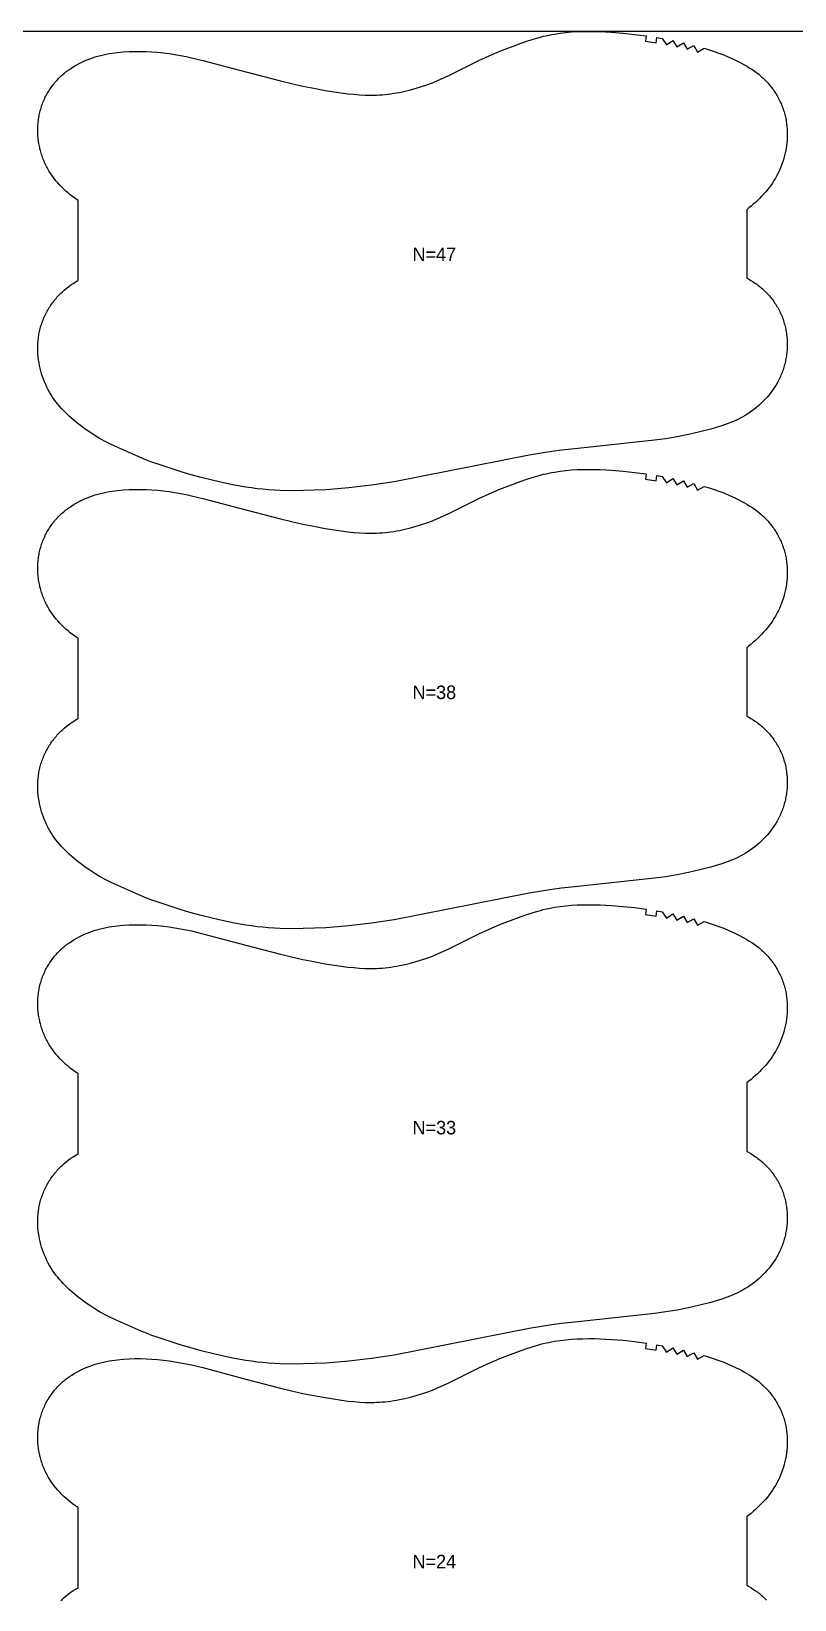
# Model space of a CAD drawing. Header units: inches. Extents: x -5 to 1965, y -82 to 1072.
# Drawn here: x 1121 to 1404, y 490 to 1072 of the extents above; entities that cross this region are included whole.
import ezdxf

# ---------------------------------------------------------------- set-up
doc = ezdxf.new("R2010")
doc.units = ezdxf.units.IN

msp = doc.modelspace()

# ---------------------------------------------------------------- linework, layer by layer
at = {"layer": '1'}
for points in [[(-4.9122, -82.454), (1964.873, -82.454), (1964.873, 1072.0358), (-4.9122, 1072.0358), (-4.9122, -82.454)], [(1229.651, 1050.1488), (1238.0611, 1048.9066), (1240.176, 1048.6827), (1242.2953, 1048.5102), (1244.4177, 1048.4006), (1245.4796, 1048.3731), (1246.5418, 1048.3658), (1247.604, 1048.3798), (1248.6659, 1048.415), (1249.7271, 1048.4712), (1250.7872, 1048.5479), (1251.8457, 1048.6449), (1252.9023, 1048.7617), (1253.9565, 1048.898), (1255.008, 1049.0535), (1256.0563, 1049.2278), (1257.1014, 1049.4204), (1259.1811, 1049.8582), (1261.2461, 1050.3627), (1263.2953, 1050.9296), (1265.3275, 1051.5554), (1267.3405, 1052.24), (1269.3316, 1052.984), (1271.2986, 1053.7881), (1273.2402, 1054.6505), (1275.1613, 1055.5593), (1278.1271, 1057.0358), (1286.5799, 1061.2437), (1290.4522, 1062.9982), (1294.3715, 1064.6461), (1298.3269, 1066.2027), (1302.3165, 1067.6727), (1304.3247, 1068.3731), (1306.3447, 1069.0372), (1308.3794, 1069.6498), (1309.4033, 1069.9321), (1310.432, 1070.1958), (1311.4659, 1070.4394), (1312.5045, 1070.6632), (1313.5473, 1070.8676), (1314.594, 1071.0532), (1316.6966, 1071.3701), (1318.8084, 1071.6184), (1320.9261, 1071.8028), (1323.0477, 1071.9294), (1325.172, 1072.0049), (1327.2977, 1072.0358), (1329.4235, 1072.0275), (1331.5487, 1071.9808), (1333.6726, 1071.8955), (1335.7944, 1071.7713), (1340.0302, 1071.4119), (1344.2552, 1070.9347), (1348.6071, 1070.3512), (1348.3209, 1068.3718), (1352.234, 1067.7663), (1352.56, 1069.7395), (1354.5314, 1069.4029), (1356.1272, 1067.0782), (1358.4616, 1068.6588), (1359.9922, 1066.2928), (1362.3692, 1067.8053), (1363.8264, 1065.394), (1366.2488, 1066.833), (1367.6328, 1064.3784), (1370.0978, 1065.7439), (1371.919, 1065.1824), (1373.7294, 1064.5881), (1375.5265, 1063.9564), (1377.3078, 1063.2824), (1379.2735, 1062.4751), (1381.212, 1061.6044), (1382.1695, 1061.1437), (1383.1186, 1060.6652), (1384.0587, 1060.1684), (1384.989, 1059.6526), (1385.909, 1059.117), (1386.8166, 1058.5605), (1387.7098, 1057.9819), (1388.5866, 1057.3798), (1389.4448, 1056.753), (1390.2823, 1056.1002), (1391.097, 1055.4202), (1391.4951, 1055.0695), (1391.8868, 1054.7116), (1392.2718, 1054.3462), (1392.6498, 1053.9736), (1393.0209, 1053.5938), (1393.3849, 1053.207), (1393.7417, 1052.8134), (1394.091, 1052.4131), (1394.4329, 1052.0063), (1394.7671, 1051.5931), (1395.0936, 1051.1736), (1395.4123, 1050.7481), (1395.7229, 1050.3166), (1396.0254, 1049.8794), (1396.3197, 1049.4366), (1396.6056, 1048.9883), (1396.883, 1048.5346), (1397.1518, 1048.0759), (1397.4119, 1047.6121), (1397.6631, 1047.1435), (1397.9054, 1046.6702), (1398.1387, 1046.1925), (1398.363, 1045.7105), (1398.578, 1045.2243), (1398.7839, 1044.7342), (1398.9804, 1044.2404), (1399.1676, 1043.7429), (1399.3452, 1043.2421), (1399.5133, 1042.738), (1399.6718, 1042.2309), (1399.8205, 1041.7209), (1399.9594, 1041.2082), (1400.0884, 1040.693), (1400.2075, 1040.1754), (1400.3165, 1039.6557), (1400.4155, 1039.134), (1400.5047, 1038.6105), (1400.584, 1038.0854), (1400.6535, 1037.5588), (1400.7133, 1037.031), (1400.7636, 1036.5021), (1400.8043, 1035.9723), (1400.8355, 1035.4418), (1400.8573, 1034.9107), (1400.873, 1033.8477), (1400.852, 1032.7847), (1400.7949, 1031.7233), (1400.7021, 1030.6646), (1400.5744, 1029.6098), (1400.4123, 1028.5598), (1400.2163, 1027.5154), (1399.987, 1026.4776), (1399.7249, 1025.4473), (1399.4307, 1024.4254), (1399.1049, 1023.4128), (1398.7479, 1022.4105), (1398.3599, 1021.4197), (1397.941, 1020.4419), (1397.4913, 1019.4782), (1397.0107, 1018.5302), (1396.4993, 1017.599), (1395.9573, 1016.6861), (1395.3845, 1015.7927), (1394.7816, 1014.9199), (1394.1499, 1014.0674), (1393.4916, 1013.2348), (1392.8087, 1012.4213), (1392.103, 1011.6264), (1391.3765, 1010.8497), (1390.6313, 1010.0904), (1389.8692, 1009.3481), (1389.0921, 1008.6223), (1388.3009, 1007.9123), (1387.4964, 1007.2177), (1386.6792, 1006.5381), (1385.873, 1005.9023), (1385.873, 980.5412), (1386.4514, 980.2288), (1387.3696, 979.6927), (1388.2691, 979.1257), (1389.1484, 978.5281), (1389.58, 978.2179), (1390.0059, 977.9), (1390.4261, 977.5746), (1390.8402, 977.2417), (1391.248, 976.9012), (1391.6495, 976.5532), (1392.0444, 976.1978), (1392.4325, 975.8349), (1392.8136, 975.4646), (1393.1875, 975.087), (1393.5542, 974.7023), (1393.9134, 974.3106), (1394.265, 973.912), (1394.6089, 973.5067), (1394.9448, 973.0948), (1395.2727, 972.6766), (1395.5923, 972.252), (1395.9036, 971.8213), (1396.2064, 971.3847), (1396.5004, 970.9422), (1396.7857, 970.4939), (1397.0619, 970.0402), (1397.329, 969.581), (1397.5868, 969.1165), (1397.8351, 968.647), (1398.074, 968.1725), (1398.3033, 967.6933), (1398.5231, 967.2096), (1398.7333, 966.7217), (1398.9338, 966.2296), (1399.1246, 965.7336), (1399.3057, 965.234), (1399.4771, 964.731), (1399.6387, 964.2246), (1399.7904, 963.7152), (1399.9323, 963.203), (1400.0642, 962.6882), (1400.1862, 962.1709), (1400.2982, 961.6514), (1400.4002, 961.1299), (1400.4922, 960.6066), (1400.5741, 960.0816), (1400.6461, 959.5553), (1400.708, 959.0276), (1400.7601, 958.4989), (1400.8023, 957.9693), (1400.8346, 957.4389), (1400.8572, 956.908), (1400.87, 956.3767), (1400.873, 955.8452), (1400.8663, 955.3137), (1400.85, 954.7824), (1400.8241, 954.2514), (1400.7885, 953.721), (1400.7434, 953.1912), (1400.6888, 952.6624), (1400.6248, 952.1345), (1400.5512, 951.608), (1400.4682, 951.0828), (1400.3758, 950.5593), (1400.2739, 950.0375), (1400.1627, 949.5178), (1400.0421, 949.0001), (1399.9122, 948.4848), (1399.7729, 947.972), (1399.6243, 947.4619), (1399.4663, 946.9546), (1399.2991, 946.4504), (1399.1227, 945.9495), (1398.9369, 945.4519), (1398.742, 944.958), (1398.5378, 944.4678), (1398.3245, 943.9816), (1398.1021, 943.4994), (1397.8708, 943.0214), (1397.6309, 942.5476), (1397.3823, 942.0782), (1397.1254, 941.6132), (1396.8602, 941.1528), (1396.5869, 940.697), (1396.0167, 939.7997), (1395.4161, 938.9222), (1394.7863, 938.0652), (1394.1286, 937.2295), (1393.4441, 936.4159), (1392.7339, 935.625), (1391.9988, 934.8573), (1391.2397, 934.1134), (1390.4575, 933.394), (1389.653, 932.6995), (1388.8272, 932.0306), (1387.9808, 931.3879), (1387.1149, 930.7718), (1386.2304, 930.1824), (1385.873, 929.9594), (1385.3286, 929.6198), (1384.4105, 929.0839), (1383.4772, 928.5749), (1382.5299, 928.0926), (1381.5696, 927.6373), (1380.5975, 927.2087), (1379.6148, 926.8066), (1378.6225, 926.4289), (1377.6218, 926.073), (1376.6139, 925.7364), (1374.5811, 925.1112), (1372.5334, 924.5329), (1368.4175, 923.4644), (1364.2764, 922.5081), (1360.1083, 921.67), (1355.9163, 920.9616), (1351.705, 920.3848), (1322.1101, 917.2493), (1317.1479, 916.6619), (1313.6672, 916.2499), (1305.2742, 914.8901), (1255.2317, 904.9726), (1251.0344, 904.2982), (1246.8248, 903.7011), (1238.3816, 902.6983), (1234.147, 902.3217), (1229.9055, 902.0318), (1225.6594, 901.8232), (1221.4098, 901.6971), (1217.158, 901.6619), (1212.9079, 901.7501), (1210.7848, 901.8517), (1208.6641, 901.9947), (1206.5468, 902.1801), (1204.4338, 902.409), (1202.3259, 902.6816), (1200.2235, 902.9951), (1196.0359, 903.7312), (1191.8725, 904.5907), (1187.7316, 905.5532), (1183.6118, 906.6031), (1179.5149, 907.7377), (1176.3013, 908.6909), (1171.3883, 910.2381), (1167.3546, 911.5855), (1165.3527, 912.2998), (1163.3662, 913.053), (1161.3974, 913.8506), (1159.4426, 914.6836), (1155.0228, 916.6619), (1151.678, 918.1591), (1149.7611, 919.0769), (1147.871, 920.0454), (1146.9387, 920.5538), (1146.0154, 921.0788), (1144.1959, 922.176), (1142.4125, 923.3325), (1140.6648, 924.5436), (1138.9539, 925.8061), (1138.0907, 926.4868), (1137.2845, 927.1226), (1136.4674, 927.8022), (1135.6628, 928.4968), (1134.8716, 929.2068), (1134.0945, 929.9326), (1133.3324, 930.6749), (1132.5872, 931.4342), (1131.8608, 932.2109), (1131.1551, 933.0058), (1130.4721, 933.8193), (1129.8138, 934.6519), (1129.1822, 935.5044), (1128.5792, 936.3772), (1128.0065, 937.2706), (1127.4644, 938.1835), (1126.953, 939.1147), (1126.4725, 940.0627), (1126.0227, 941.0264), (1125.6038, 942.0042), (1125.2158, 942.995), (1124.8589, 943.9973), (1124.533, 945.0099), (1124.2388, 946.0318), (1123.9768, 947.0621), (1123.7474, 948.0999), (1123.5514, 949.1443), (1123.3893, 950.1943), (1123.2616, 951.2491), (1123.1689, 952.3078), (1123.1117, 953.3692), (1123.0907, 954.4322), (1123.1064, 955.4952), (1123.1283, 956.0263), (1123.1595, 956.5568), (1123.2002, 957.0866), (1123.2504, 957.6155), (1123.3102, 958.1433), (1123.3798, 958.6699), (1123.4591, 959.195), (1123.5482, 959.7185), (1123.6472, 960.2402), (1123.7563, 960.7599), (1123.8753, 961.2775), (1124.0043, 961.7927), (1124.1432, 962.3054), (1124.292, 962.8154), (1124.4504, 963.3225), (1124.6185, 963.8266), (1124.7962, 964.3274), (1124.9833, 964.8249), (1125.1798, 965.3187), (1125.3857, 965.8088), (1125.6008, 966.295), (1125.825, 966.777), (1126.0583, 967.2547), (1126.3006, 967.728), (1126.5519, 968.1966), (1126.8119, 968.6604), (1127.0807, 969.1191), (1127.3581, 969.5728), (1127.644, 970.0211), (1127.9383, 970.4639), (1128.2408, 970.9011), (1128.5514, 971.3326), (1128.8701, 971.7581), (1129.1966, 972.1776), (1129.5308, 972.5908), (1129.8727, 972.9976), (1130.2221, 973.3979), (1130.5788, 973.7915), (1130.9428, 974.1783), (1131.3139, 974.5581), (1131.692, 974.9307), (1132.0769, 975.2961), (1132.4686, 975.654), (1132.8668, 976.0047), (1133.6815, 976.6847), (1134.519, 977.3375), (1135.3771, 977.9643), (1136.2539, 978.5664), (1137.1471, 979.145), (1138.0548, 979.7015), (1138.0907, 979.7224), (1138.0907, 1009.3749), (1137.7333, 1009.5979), (1136.8489, 1010.1873), (1135.9829, 1010.8034), (1135.1366, 1011.4461), (1134.3107, 1012.115), (1133.5062, 1012.8095), (1132.724, 1013.5289), (1131.9649, 1014.2728), (1131.2298, 1015.0405), (1130.5196, 1015.8314), (1129.8352, 1016.645), (1129.1774, 1017.4807), (1128.5476, 1018.3377), (1127.947, 1019.2152), (1127.3768, 1020.1125), (1127.1035, 1020.5683), (1126.8383, 1021.0287), (1126.5814, 1021.4937), (1126.3329, 1021.9631), (1126.0929, 1022.4369), (1125.8616, 1022.9149), (1125.6392, 1023.3971), (1125.4259, 1023.8833), (1125.2217, 1024.3735), (1125.0268, 1024.8674), (1124.8411, 1025.365), (1124.6646, 1025.8659), (1124.4974, 1026.3701), (1124.3395, 1026.8774), (1124.1909, 1027.3875), (1124.0516, 1027.9003), (1123.9216, 1028.4156), (1123.801, 1028.9332), (1123.6898, 1029.453), (1123.5879, 1029.9748), (1123.4955, 1030.4983), (1123.4125, 1031.0235), (1123.339, 1031.55), (1123.2749, 1032.0778), (1123.2203, 1032.6067), (1123.1752, 1033.1365), (1123.1397, 1033.6669), (1123.1137, 1034.1979), (1123.0974, 1034.7292), (1123.0907, 1035.2607), (1123.0938, 1035.7922), (1123.1065, 1036.3235), (1123.1291, 1036.8544), (1123.1614, 1037.3848), (1123.2036, 1037.9144), (1123.2557, 1038.4431), (1123.3177, 1038.9708), (1123.3896, 1039.4971), (1123.4715, 1040.0221), (1123.5635, 1040.5454), (1123.6655, 1041.0669), (1123.7775, 1041.5864), (1123.8995, 1042.1037), (1124.0315, 1042.6185), (1124.1733, 1043.1307), (1124.3251, 1043.6401), (1124.4866, 1044.1464), (1124.658, 1044.6495), (1124.8391, 1045.1491), (1125.0299, 1045.6451), (1125.2304, 1046.1372), (1125.4406, 1046.6251), (1125.6604, 1047.1088), (1125.8897, 1047.588), (1126.1286, 1048.0625), (1126.3769, 1048.532), (1126.6347, 1048.9965), (1126.9018, 1049.4557), (1127.1781, 1049.9094), (1127.4633, 1050.3577), (1127.7574, 1050.8002), (1128.0601, 1051.2368), (1128.3714, 1051.6675), (1128.691, 1052.0921), (1129.0189, 1052.5103), (1129.3549, 1052.9222), (1129.6987, 1053.3275), (1130.0503, 1053.7261), (1130.4095, 1054.1178), (1130.7762, 1054.5025), (1131.1502, 1054.8801), (1131.5313, 1055.2504), (1131.9193, 1055.6133), (1132.3142, 1055.9687), (1132.7157, 1056.3167), (1133.1236, 1056.6572), (1133.5377, 1056.9901), (1133.9578, 1057.3155), (1134.3837, 1057.6334), (1134.8153, 1057.9436), (1135.6946, 1058.5412), (1136.5941, 1059.1082), (1137.5123, 1059.6443), (1138.4476, 1060.1495), (1139.3986, 1060.6235), (1140.364, 1061.0669), (1141.3427, 1061.4801), (1142.3335, 1061.8637), (1143.3352, 1062.2182), (1144.3468, 1062.5441), (1145.3669, 1062.842), (1146.3945, 1063.1123), (1147.4286, 1063.3557), (1148.4683, 1063.5734), (1149.5129, 1063.7668), (1150.5619, 1063.9371), (1151.6146, 1064.0857), (1152.6702, 1064.2138), (1154.7878, 1064.4142), (1156.91, 1064.5473), (1159.0346, 1064.6159), (1161.1599, 1064.6215), (1163.2842, 1064.5653), (1165.4061, 1064.4492), (1167.5246, 1064.2773), (1169.6389, 1064.0544), (1171.7481, 1063.785), (1173.8514, 1063.4729), (1175.9477, 1063.1181), (1178.0358, 1062.7198), (1180.1146, 1062.2771), (1184.2447, 1061.2722), (1200.2404, 1057.0358), (1213.0138, 1053.6528), (1217.1483, 1052.6622), (1221.2998, 1051.7454), (1225.4681, 1050.9085), (1229.651, 1050.1488)], [(1229.651, 887.6918), (1238.0611, 886.4496), (1240.176, 886.2257), (1242.2953, 886.0532), (1244.4177, 885.9436), (1245.4796, 885.9161), (1246.5418, 885.9088), (1247.604, 885.9228), (1248.6659, 885.958), (1249.7271, 886.0142), (1250.7872, 886.0909), (1251.8457, 886.1879), (1252.9023, 886.3047), (1253.9565, 886.441), (1255.008, 886.5965), (1256.0563, 886.7708), (1257.1014, 886.9634), (1259.1811, 887.4012), (1261.2461, 887.9057), (1263.2953, 888.4726), (1265.3275, 889.0984), (1267.3405, 889.783), (1269.3316, 890.527), (1271.2986, 891.3311), (1273.2402, 892.1935), (1275.1613, 893.1023), (1278.1271, 894.5788), (1286.5799, 898.7867), (1290.4522, 900.5412), (1294.3715, 902.1891), (1298.3269, 903.7457), (1302.3165, 905.2157), (1304.3247, 905.9161), (1306.3447, 906.5802), (1308.3794, 907.1928), (1309.4033, 907.4751), (1310.432, 907.7388), (1311.4659, 907.9824), (1312.5045, 908.2062), (1313.5473, 908.4106), (1314.594, 908.5962), (1316.6966, 908.9131), (1318.8084, 909.1614), (1320.9261, 909.3458), (1323.0477, 909.4724), (1325.172, 909.5479), (1327.2977, 909.5788), (1329.4235, 909.5705), (1331.5487, 909.5238), (1333.6726, 909.4385), (1335.7944, 909.3143), (1340.0302, 908.9549), (1344.2552, 908.4777), (1348.6071, 907.8942), (1348.3209, 905.9148), (1352.234, 905.3093), (1352.56, 907.2825), (1354.5314, 906.9459), (1356.1272, 904.6212), (1358.4616, 906.2018), (1359.9922, 903.8358), (1362.3692, 905.3483), (1363.8264, 902.937), (1366.2488, 904.376), (1367.6328, 901.9214), (1370.0978, 903.2869), (1371.919, 902.7254), (1373.7294, 902.1311), (1375.5265, 901.4994), (1377.3078, 900.8254), (1379.2735, 900.0181), (1381.212, 899.1474), (1382.1695, 898.6867), (1383.1186, 898.2082), (1384.0587, 897.7114), (1384.989, 897.1956), (1385.909, 896.66), (1386.8166, 896.1035), (1387.7098, 895.5249), (1388.5866, 894.9228), (1389.4448, 894.296), (1390.2823, 893.6432), (1391.097, 892.9632), (1391.4951, 892.6125), (1391.8868, 892.2546), (1392.2718, 891.8892), (1392.6498, 891.5166), (1393.0209, 891.1368), (1393.3849, 890.75), (1393.7417, 890.3564), (1394.091, 889.9561), (1394.4329, 889.5493), (1394.7671, 889.1361), (1395.0936, 888.7166), (1395.4123, 888.2911), (1395.7229, 887.8596), (1396.0254, 887.4224), (1396.3197, 886.9796), (1396.6056, 886.5313), (1396.883, 886.0776), (1397.1518, 885.6189), (1397.4119, 885.1551), (1397.6631, 884.6865), (1397.9054, 884.2132), (1398.1387, 883.7355), (1398.363, 883.2535), (1398.578, 882.7673), (1398.7839, 882.2772), (1398.9804, 881.7834), (1399.1676, 881.2859), (1399.3452, 880.7851), (1399.5133, 880.281), (1399.6718, 879.7739), (1399.8205, 879.2639), (1399.9594, 878.7512), (1400.0884, 878.236), (1400.2075, 877.7184), (1400.3165, 877.1987), (1400.4155, 876.677), (1400.5047, 876.1535), (1400.584, 875.6284), (1400.6535, 875.1018), (1400.7133, 874.574), (1400.7636, 874.0451), (1400.8043, 873.5153), (1400.8355, 872.9848), (1400.8573, 872.4537), (1400.873, 871.3907), (1400.852, 870.3277), (1400.7949, 869.2663), (1400.7021, 868.2076), (1400.5744, 867.1528), (1400.4123, 866.1028), (1400.2163, 865.0584), (1399.987, 864.0206), (1399.7249, 862.9903), (1399.4307, 861.9684), (1399.1049, 860.9558), (1398.7479, 859.9535), (1398.3599, 858.9627), (1397.941, 857.9849), (1397.4913, 857.0212), (1397.0107, 856.0732), (1396.4993, 855.142), (1395.9573, 854.2291), (1395.3845, 853.3357), (1394.7816, 852.4629), (1394.1499, 851.6104), (1393.4916, 850.7778), (1392.8087, 849.9643), (1392.103, 849.1694), (1391.3765, 848.3927), (1390.6313, 847.6334), (1389.8692, 846.8911), (1389.0921, 846.1653), (1388.3009, 845.4553), (1387.4964, 844.7607), (1386.6792, 844.0811), (1385.873, 843.4453), (1385.873, 818.0842), (1386.4514, 817.7718), (1387.3696, 817.2357), (1388.2691, 816.6687), (1389.1484, 816.0711), (1389.58, 815.7609), (1390.0059, 815.443), (1390.4261, 815.1176), (1390.8402, 814.7847), (1391.248, 814.4442), (1391.6495, 814.0962), (1392.0444, 813.7408), (1392.4325, 813.3779), (1392.8136, 813.0076), (1393.1875, 812.63), (1393.5542, 812.2453), (1393.9134, 811.8536), (1394.265, 811.455), (1394.6089, 811.0497), (1394.9448, 810.6378), (1395.2727, 810.2196), (1395.5923, 809.795), (1395.9036, 809.3643), (1396.2064, 808.9277), (1396.5004, 808.4852), (1396.7857, 808.0369), (1397.0619, 807.5832), (1397.329, 807.124), (1397.5868, 806.6595), (1397.8351, 806.19), (1398.074, 805.7155), (1398.3033, 805.2363), (1398.5231, 804.7526), (1398.7333, 804.2647), (1398.9338, 803.7726), (1399.1246, 803.2766), (1399.3057, 802.777), (1399.4771, 802.274), (1399.6387, 801.7676), (1399.7904, 801.2582), (1399.9323, 800.746), (1400.0642, 800.2312), (1400.1862, 799.7139), (1400.2982, 799.1944), (1400.4002, 798.6729), (1400.4922, 798.1496), (1400.5741, 797.6246), (1400.6461, 797.0983), (1400.708, 796.5706), (1400.7601, 796.0419), (1400.8023, 795.5123), (1400.8346, 794.9819), (1400.8572, 794.451), (1400.87, 793.9197), (1400.873, 793.3882), (1400.8663, 792.8567), (1400.85, 792.3254), (1400.8241, 791.7944), (1400.7885, 791.264), (1400.7434, 790.7342), (1400.6888, 790.2054), (1400.6248, 789.6775), (1400.5512, 789.151), (1400.4682, 788.6258), (1400.3758, 788.1023), (1400.2739, 787.5805), (1400.1627, 787.0608), (1400.0421, 786.5431), (1399.9122, 786.0278), (1399.7729, 785.515), (1399.6243, 785.0049), (1399.4663, 784.4976), (1399.2991, 783.9934), (1399.1227, 783.4925), (1398.9369, 782.9949), (1398.742, 782.501), (1398.5378, 782.0108), (1398.3245, 781.5246), (1398.1021, 781.0424), (1397.8708, 780.5644), (1397.6309, 780.0906), (1397.3823, 779.6212), (1397.1254, 779.1562), (1396.8602, 778.6958), (1396.5869, 778.24), (1396.0167, 777.3427), (1395.4161, 776.4652), (1394.7863, 775.6082), (1394.1286, 774.7725), (1393.4441, 773.9589), (1392.7339, 773.168), (1391.9988, 772.4003), (1391.2397, 771.6564), (1390.4575, 770.937), (1389.653, 770.2425), (1388.8272, 769.5736), (1387.9808, 768.9309), (1387.1149, 768.3148), (1386.2304, 767.7254), (1385.873, 767.5024), (1385.3286, 767.1628), (1384.4105, 766.6269), (1383.4772, 766.1179), (1382.5299, 765.6356), (1381.5696, 765.1803), (1380.5975, 764.7517), (1379.6148, 764.3496), (1378.6225, 763.9719), (1377.6218, 763.616), (1376.6139, 763.2794), (1374.5811, 762.6542), (1372.5334, 762.0759), (1368.4175, 761.0074), (1364.2764, 760.0511), (1360.1083, 759.213), (1355.9163, 758.5046), (1351.705, 757.9278), (1322.1101, 754.7923), (1317.1479, 754.2049), (1313.6672, 753.7929), (1305.2742, 752.4331), (1255.2317, 742.5156), (1251.0344, 741.8412), (1246.8248, 741.2441), (1238.3816, 740.2413), (1234.147, 739.8647), (1229.9055, 739.5748), (1225.6594, 739.3662), (1221.4098, 739.2401), (1217.158, 739.2049), (1212.9079, 739.2931), (1210.7848, 739.3947), (1208.6641, 739.5377), (1206.5468, 739.7231), (1204.4338, 739.952), (1202.3259, 740.2246), (1200.2235, 740.5381), (1196.0359, 741.2742), (1191.8725, 742.1337), (1187.7316, 743.0962), (1183.6118, 744.1461), (1179.5149, 745.2807), (1176.3013, 746.2339), (1171.3883, 747.7811), (1167.3546, 749.1285), (1165.3527, 749.8428), (1163.3662, 750.596), (1161.3974, 751.3936), (1159.4426, 752.2266), (1155.0228, 754.2049), (1151.678, 755.7021), (1149.7611, 756.6199), (1147.871, 757.5884), (1146.9387, 758.0968), (1146.0154, 758.6218), (1144.1959, 759.719), (1142.4125, 760.8755), (1140.6648, 762.0866), (1138.9539, 763.3491), (1138.0907, 764.0298), (1137.2845, 764.6656), (1136.4674, 765.3452), (1135.6628, 766.0398), (1134.8716, 766.7498), (1134.0945, 767.4756), (1133.3324, 768.2179), (1132.5872, 768.9772), (1131.8608, 769.7539), (1131.1551, 770.5488), (1130.4721, 771.3623), (1129.8138, 772.1949), (1129.1822, 773.0474), (1128.5792, 773.9202), (1128.0065, 774.8136), (1127.4644, 775.7265), (1126.953, 776.6577), (1126.4725, 777.6057), (1126.0227, 778.5694), (1125.6038, 779.5472), (1125.2158, 780.538), (1124.8589, 781.5403), (1124.533, 782.5529), (1124.2388, 783.5748), (1123.9768, 784.6051), (1123.7474, 785.6429), (1123.5514, 786.6873), (1123.3893, 787.7373), (1123.2616, 788.7921), (1123.1689, 789.8508), (1123.1117, 790.9122), (1123.0907, 791.9752), (1123.1064, 793.0382), (1123.1283, 793.5693), (1123.1595, 794.0998), (1123.2002, 794.6296), (1123.2504, 795.1585), (1123.3102, 795.6863), (1123.3798, 796.2129), (1123.4591, 796.738), (1123.5482, 797.2615), (1123.6472, 797.7832), (1123.7563, 798.3029), (1123.8753, 798.8205), (1124.0043, 799.3357), (1124.1432, 799.8484), (1124.292, 800.3584), (1124.4504, 800.8655), (1124.6185, 801.3696), (1124.7962, 801.8704), (1124.9833, 802.3679), (1125.1798, 802.8617), (1125.3857, 803.3518), (1125.6008, 803.838), (1125.825, 804.32), (1126.0583, 804.7977), (1126.3006, 805.271), (1126.5519, 805.7396), (1126.8119, 806.2034), (1127.0807, 806.6621), (1127.3581, 807.1158), (1127.644, 807.5641), (1127.9383, 808.0069), (1128.2408, 808.4441), (1128.5514, 808.8756), (1128.8701, 809.3011), (1129.1966, 809.7206), (1129.5308, 810.1338), (1129.8727, 810.5406), (1130.2221, 810.9409), (1130.5788, 811.3345), (1130.9428, 811.7213), (1131.3139, 812.1011), (1131.692, 812.4737), (1132.0769, 812.8391), (1132.4686, 813.197), (1132.8668, 813.5477), (1133.6815, 814.2277), (1134.519, 814.8805), (1135.3771, 815.5073), (1136.2539, 816.1094), (1137.1471, 816.688), (1138.0548, 817.2445), (1138.0907, 817.2654), (1138.0907, 846.9179), (1137.7333, 847.1409), (1136.8489, 847.7303), (1135.9829, 848.3464), (1135.1366, 848.9891), (1134.3107, 849.658), (1133.5062, 850.3525), (1132.724, 851.0719), (1131.9649, 851.8158), (1131.2298, 852.5835), (1130.5196, 853.3744), (1129.8352, 854.188), (1129.1774, 855.0237), (1128.5476, 855.8807), (1127.947, 856.7582), (1127.3768, 857.6555), (1127.1035, 858.1113), (1126.8383, 858.5717), (1126.5814, 859.0367), (1126.3329, 859.5061), (1126.0929, 859.9799), (1125.8616, 860.4579), (1125.6392, 860.9401), (1125.4259, 861.4263), (1125.2217, 861.9165), (1125.0268, 862.4104), (1124.8411, 862.908), (1124.6646, 863.4089), (1124.4974, 863.9131), (1124.3395, 864.4204), (1124.1909, 864.9305), (1124.0516, 865.4433), (1123.9216, 865.9586), (1123.801, 866.4762), (1123.6898, 866.996), (1123.5879, 867.5178), (1123.4955, 868.0413), (1123.4125, 868.5665), (1123.339, 869.093), (1123.2749, 869.6208), (1123.2203, 870.1497), (1123.1752, 870.6795), (1123.1397, 871.2099), (1123.1137, 871.7409), (1123.0974, 872.2722), (1123.0907, 872.8037), (1123.0938, 873.3352), (1123.1065, 873.8665), (1123.1291, 874.3974), (1123.1614, 874.9278), (1123.2036, 875.4574), (1123.2557, 875.9861), (1123.3177, 876.5138), (1123.3896, 877.0401), (1123.4715, 877.5651), (1123.5635, 878.0884), (1123.6655, 878.6099), (1123.7775, 879.1294), (1123.8995, 879.6467), (1124.0315, 880.1615), (1124.1733, 880.6737), (1124.3251, 881.1831), (1124.4866, 881.6894), (1124.658, 882.1925), (1124.8391, 882.6921), (1125.0299, 883.1881), (1125.2304, 883.6802), (1125.4406, 884.1681), (1125.6604, 884.6518), (1125.8897, 885.131), (1126.1286, 885.6055), (1126.3769, 886.075), (1126.6347, 886.5395), (1126.9018, 886.9987), (1127.1781, 887.4524), (1127.4633, 887.9007), (1127.7574, 888.3432), (1128.0601, 888.7798), (1128.3714, 889.2105), (1128.691, 889.6351), (1129.0189, 890.0533), (1129.3549, 890.4652), (1129.6987, 890.8705), (1130.0503, 891.2691), (1130.4095, 891.6608), (1130.7762, 892.0455), (1131.1502, 892.4231), (1131.5313, 892.7934), (1131.9193, 893.1563), (1132.3142, 893.5117), (1132.7157, 893.8597), (1133.1236, 894.2002), (1133.5377, 894.5331), (1133.9578, 894.8585), (1134.3837, 895.1764), (1134.8153, 895.4866), (1135.6946, 896.0842), (1136.5941, 896.6512), (1137.5123, 897.1873), (1138.4476, 897.6925), (1139.3986, 898.1665), (1140.364, 898.6099), (1141.3427, 899.0231), (1142.3335, 899.4067), (1143.3352, 899.7612), (1144.3468, 900.0871), (1145.3669, 900.385), (1146.3945, 900.6553), (1147.4286, 900.8987), (1148.4683, 901.1164), (1149.5129, 901.3098), (1150.5619, 901.4801), (1151.6146, 901.6287), (1152.6702, 901.7568), (1154.7878, 901.9572), (1156.91, 902.0903), (1159.0346, 902.1589), (1161.1599, 902.1645), (1163.2842, 902.1083), (1165.4061, 901.9922), (1167.5246, 901.8203), (1169.6389, 901.5974), (1171.7481, 901.328), (1173.8514, 901.0159), (1175.9477, 900.6611), (1178.0358, 900.2628), (1180.1146, 899.8201), (1184.2447, 898.8152), (1200.2404, 894.5788), (1213.0138, 891.1958), (1217.1483, 890.2052), (1221.2998, 889.2884), (1225.4681, 888.4515), (1229.651, 887.6918)], [(1229.651, 726.2348), (1238.0611, 724.9926), (1240.176, 724.7687), (1242.2953, 724.5962), (1244.4177, 724.4866), (1245.4796, 724.4591), (1246.5418, 724.4518), (1247.604, 724.4658), (1248.6659, 724.501), (1249.7271, 724.5572), (1250.7872, 724.6339), (1251.8457, 724.7309), (1252.9023, 724.8477), (1253.9565, 724.984), (1255.008, 725.1395), (1256.0563, 725.3138), (1257.1014, 725.5064), (1259.1811, 725.9442), (1261.2461, 726.4487), (1263.2953, 727.0156), (1265.3275, 727.6414), (1267.3405, 728.326), (1269.3316, 729.07), (1271.2986, 729.8741), (1273.2402, 730.7365), (1275.1613, 731.6453), (1278.1271, 733.1218), (1286.5799, 737.3297), (1290.4522, 739.0842), (1294.3715, 740.7321), (1298.3269, 742.2887), (1302.3165, 743.7587), (1304.3247, 744.4591), (1306.3447, 745.1232), (1308.3794, 745.7358), (1309.4033, 746.0181), (1310.432, 746.2818), (1311.4659, 746.5254), (1312.5045, 746.7492), (1313.5473, 746.9536), (1314.594, 747.1392), (1316.6966, 747.4561), (1318.8084, 747.7044), (1320.9261, 747.8888), (1323.0477, 748.0154), (1325.172, 748.0909), (1327.2977, 748.1218), (1329.4235, 748.1135), (1331.5487, 748.0668), (1333.6726, 747.9815), (1335.7944, 747.8573), (1340.0302, 747.4979), (1344.2552, 747.0207), (1348.6071, 746.4372), (1348.3209, 744.4578), (1352.234, 743.8523), (1352.56, 745.8255), (1354.5314, 745.4889), (1356.1272, 743.1642), (1358.4616, 744.7448), (1359.9922, 742.3788), (1362.3692, 743.8913), (1363.8264, 741.48), (1366.2488, 742.919), (1367.6328, 740.4644), (1370.0978, 741.8299), (1371.919, 741.2684), (1373.7294, 740.6741), (1375.5265, 740.0424), (1377.3078, 739.3684), (1379.2735, 738.5611), (1381.212, 737.6904), (1382.1695, 737.2297), (1383.1186, 736.7512), (1384.0587, 736.2544), (1384.989, 735.7386), (1385.909, 735.203), (1386.8166, 734.6465), (1387.7098, 734.0679), (1388.5866, 733.4658), (1389.4448, 732.839), (1390.2823, 732.1862), (1391.097, 731.5062), (1391.4951, 731.1555), (1391.8868, 730.7976), (1392.2718, 730.4322), (1392.6498, 730.0596), (1393.0209, 729.6798), (1393.3849, 729.293), (1393.7417, 728.8994), (1394.091, 728.4991), (1394.4329, 728.0923), (1394.7671, 727.6791), (1395.0936, 727.2596), (1395.4123, 726.8341), (1395.7229, 726.4026), (1396.0254, 725.9654), (1396.3197, 725.5226), (1396.6056, 725.0743), (1396.883, 724.6206), (1397.1518, 724.1619), (1397.4119, 723.6981), (1397.6631, 723.2295), (1397.9054, 722.7562), (1398.1387, 722.2785), (1398.363, 721.7965), (1398.578, 721.3103), (1398.7839, 720.8202), (1398.9804, 720.3264), (1399.1676, 719.8289), (1399.3452, 719.3281), (1399.5133, 718.824), (1399.6718, 718.3169), (1399.8205, 717.8069), (1399.9594, 717.2942), (1400.0884, 716.779), (1400.2075, 716.2614), (1400.3165, 715.7417), (1400.4155, 715.22), (1400.5047, 714.6965), (1400.584, 714.1714), (1400.6535, 713.6448), (1400.7133, 713.117), (1400.7636, 712.5881), (1400.8043, 712.0583), (1400.8355, 711.5278), (1400.8573, 710.9967), (1400.873, 709.9337), (1400.852, 708.8707), (1400.7949, 707.8093), (1400.7021, 706.7506), (1400.5744, 705.6958), (1400.4123, 704.6458), (1400.2163, 703.6014), (1399.987, 702.5636), (1399.7249, 701.5333), (1399.4307, 700.5114), (1399.1049, 699.4988), (1398.7479, 698.4965), (1398.3599, 697.5057), (1397.941, 696.5279), (1397.4913, 695.5642), (1397.0107, 694.6162), (1396.4993, 693.685), (1395.9573, 692.7721), (1395.3845, 691.8787), (1394.7816, 691.0059), (1394.1499, 690.1534), (1393.4916, 689.3208), (1392.8087, 688.5073), (1392.103, 687.7124), (1391.3765, 686.9357), (1390.6313, 686.1764), (1389.8692, 685.4341), (1389.0921, 684.7083), (1388.3009, 683.9983), (1387.4964, 683.3037), (1386.6792, 682.6241), (1385.873, 681.9883), (1385.873, 656.6272), (1386.4514, 656.3148), (1387.3696, 655.7787), (1388.2691, 655.2117), (1389.1484, 654.6141), (1389.58, 654.3039), (1390.0059, 653.986), (1390.4261, 653.6606), (1390.8402, 653.3277), (1391.248, 652.9872), (1391.6495, 652.6392), (1392.0444, 652.2838), (1392.4325, 651.9209), (1392.8136, 651.5506), (1393.1875, 651.173), (1393.5542, 650.7883), (1393.9134, 650.3966), (1394.265, 649.998), (1394.6089, 649.5927), (1394.9448, 649.1808), (1395.2727, 648.7626), (1395.5923, 648.338), (1395.9036, 647.9073), (1396.2064, 647.4707), (1396.5004, 647.0282), (1396.7857, 646.5799), (1397.0619, 646.1262), (1397.329, 645.667), (1397.5868, 645.2025), (1397.8351, 644.733), (1398.074, 644.2585), (1398.3033, 643.7793), (1398.5231, 643.2956), (1398.7333, 642.8077), (1398.9338, 642.3156), (1399.1246, 641.8196), (1399.3057, 641.32), (1399.4771, 640.817), (1399.6387, 640.3106), (1399.7904, 639.8012), (1399.9323, 639.289), (1400.0642, 638.7742), (1400.1862, 638.2569), (1400.2982, 637.7374), (1400.4002, 637.2159), (1400.4922, 636.6926), (1400.5741, 636.1676), (1400.6461, 635.6413), (1400.708, 635.1136), (1400.7601, 634.5849), (1400.8023, 634.0553), (1400.8346, 633.5249), (1400.8572, 632.994), (1400.87, 632.4627), (1400.873, 631.9312), (1400.8663, 631.3997), (1400.85, 630.8684), (1400.8241, 630.3374), (1400.7885, 629.807), (1400.7434, 629.2772), (1400.6888, 628.7484), (1400.6248, 628.2205), (1400.5512, 627.694), (1400.4682, 627.1688), (1400.3758, 626.6453), (1400.2739, 626.1235), (1400.1627, 625.6038), (1400.0421, 625.0861), (1399.9122, 624.5708), (1399.7729, 624.058), (1399.6243, 623.5479), (1399.4663, 623.0406), (1399.2991, 622.5364), (1399.1227, 622.0355), (1398.9369, 621.5379), (1398.742, 621.044), (1398.5378, 620.5538), (1398.3245, 620.0676), (1398.1021, 619.5854), (1397.8708, 619.1074), (1397.6309, 618.6336), (1397.3823, 618.1642), (1397.1254, 617.6992), (1396.8602, 617.2388), (1396.5869, 616.783), (1396.0167, 615.8857), (1395.4161, 615.0082), (1394.7863, 614.1512), (1394.1286, 613.3155), (1393.4441, 612.5019), (1392.7339, 611.711), (1391.9988, 610.9433), (1391.2397, 610.1994), (1390.4575, 609.48), (1389.653, 608.7855), (1388.8272, 608.1166), (1387.9808, 607.4739), (1387.1149, 606.8578), (1386.2304, 606.2684), (1385.873, 606.0454), (1385.3286, 605.7058), (1384.4105, 605.1699), (1383.4772, 604.6609), (1382.5299, 604.1786), (1381.5696, 603.7233), (1380.5975, 603.2947), (1379.6148, 602.8926), (1378.6225, 602.5149), (1377.6218, 602.159), (1376.6139, 601.8224), (1374.5811, 601.1972), (1372.5334, 600.6189), (1368.4175, 599.5504), (1364.2764, 598.5941), (1360.1083, 597.756), (1355.9163, 597.0476), (1351.705, 596.4708), (1322.1101, 593.3353), (1317.1479, 592.7479), (1313.6672, 592.3359), (1305.2742, 590.9761), (1255.2317, 581.0586), (1251.0344, 580.3842), (1246.8248, 579.7871), (1238.3816, 578.7843), (1234.147, 578.4077), (1229.9055, 578.1178), (1225.6594, 577.9092), (1221.4098, 577.7831), (1217.158, 577.7479), (1212.9079, 577.8361), (1210.7848, 577.9377), (1208.6641, 578.0807), (1206.5468, 578.2661), (1204.4338, 578.495), (1202.3259, 578.7676), (1200.2235, 579.0811), (1196.0359, 579.8172), (1191.8725, 580.6767), (1187.7316, 581.6392), (1183.6118, 582.6891), (1179.5149, 583.8237), (1176.3013, 584.7769), (1171.3883, 586.3241), (1167.3546, 587.6715), (1165.3527, 588.3858), (1163.3662, 589.139), (1161.3974, 589.9366), (1159.4426, 590.7696), (1155.0228, 592.7479), (1151.678, 594.2451), (1149.7611, 595.1629), (1147.871, 596.1314), (1146.9387, 596.6398), (1146.0154, 597.1648), (1144.1959, 598.262), (1142.4125, 599.4185), (1140.6648, 600.6296), (1138.9539, 601.8921), (1138.0907, 602.5728), (1137.2845, 603.2086), (1136.4674, 603.8882), (1135.6628, 604.5828), (1134.8716, 605.2928), (1134.0945, 606.0186), (1133.3324, 606.7609), (1132.5872, 607.5202), (1131.8608, 608.2969), (1131.1551, 609.0918), (1130.4721, 609.9053), (1129.8138, 610.7379), (1129.1822, 611.5904), (1128.5792, 612.4632), (1128.0065, 613.3566), (1127.4644, 614.2695), (1126.953, 615.2007), (1126.4725, 616.1487), (1126.0227, 617.1124), (1125.6038, 618.0902), (1125.2158, 619.081), (1124.8589, 620.0833), (1124.533, 621.0959), (1124.2388, 622.1178), (1123.9768, 623.1481), (1123.7474, 624.1859), (1123.5514, 625.2303), (1123.3893, 626.2803), (1123.2616, 627.3351), (1123.1689, 628.3938), (1123.1117, 629.4552), (1123.0907, 630.5182), (1123.1064, 631.5812), (1123.1283, 632.1123), (1123.1595, 632.6428), (1123.2002, 633.1726), (1123.2504, 633.7015), (1123.3102, 634.2293), (1123.3798, 634.7559), (1123.4591, 635.281), (1123.5482, 635.8045), (1123.6472, 636.3262), (1123.7563, 636.8459), (1123.8753, 637.3635), (1124.0043, 637.8787), (1124.1432, 638.3914), (1124.292, 638.9014), (1124.4504, 639.4085), (1124.6185, 639.9126), (1124.7962, 640.4134), (1124.9833, 640.9109), (1125.1798, 641.4047), (1125.3857, 641.8948), (1125.6008, 642.381), (1125.825, 642.863), (1126.0583, 643.3407), (1126.3006, 643.814), (1126.5519, 644.2826), (1126.8119, 644.7464), (1127.0807, 645.2051), (1127.3581, 645.6588), (1127.644, 646.1071), (1127.9383, 646.5499), (1128.2408, 646.9871), (1128.5514, 647.4186), (1128.8701, 647.8441), (1129.1966, 648.2636), (1129.5308, 648.6768), (1129.8727, 649.0836), (1130.2221, 649.4839), (1130.5788, 649.8775), (1130.9428, 650.2643), (1131.3139, 650.6441), (1131.692, 651.0167), (1132.0769, 651.3821), (1132.4686, 651.74), (1132.8668, 652.0907), (1133.6815, 652.7707), (1134.519, 653.4235), (1135.3771, 654.0503), (1136.2539, 654.6524), (1137.1471, 655.231), (1138.0548, 655.7875), (1138.0907, 655.8084), (1138.0907, 685.4609), (1137.7333, 685.6839), (1136.8489, 686.2733), (1135.9829, 686.8894), (1135.1366, 687.5321), (1134.3107, 688.201), (1133.5062, 688.8955), (1132.724, 689.6149), (1131.9649, 690.3588), (1131.2298, 691.1265), (1130.5196, 691.9174), (1129.8352, 692.731), (1129.1774, 693.5667), (1128.5476, 694.4237), (1127.947, 695.3012), (1127.3768, 696.1985), (1127.1035, 696.6543), (1126.8383, 697.1147), (1126.5814, 697.5797), (1126.3329, 698.0491), (1126.0929, 698.5229), (1125.8616, 699.0009), (1125.6392, 699.4831), (1125.4259, 699.9693), (1125.2217, 700.4595), (1125.0268, 700.9534), (1124.8411, 701.451), (1124.6646, 701.9519), (1124.4974, 702.4561), (1124.3395, 702.9634), (1124.1909, 703.4735), (1124.0516, 703.9863), (1123.9216, 704.5016), (1123.801, 705.0192), (1123.6898, 705.539), (1123.5879, 706.0608), (1123.4955, 706.5843), (1123.4125, 707.1095), (1123.339, 707.636), (1123.2749, 708.1638), (1123.2203, 708.6927), (1123.1752, 709.2225), (1123.1397, 709.7529), (1123.1137, 710.2839), (1123.0974, 710.8152), (1123.0907, 711.3467), (1123.0938, 711.8782), (1123.1065, 712.4095), (1123.1291, 712.9404), (1123.1614, 713.4708), (1123.2036, 714.0004), (1123.2557, 714.5291), (1123.3177, 715.0568), (1123.3896, 715.5831), (1123.4715, 716.1081), (1123.5635, 716.6314), (1123.6655, 717.1529), (1123.7775, 717.6724), (1123.8995, 718.1897), (1124.0315, 718.7045), (1124.1733, 719.2167), (1124.3251, 719.7261), (1124.4866, 720.2324), (1124.658, 720.7355), (1124.8391, 721.2351), (1125.0299, 721.7311), (1125.2304, 722.2232), (1125.4406, 722.7111), (1125.6604, 723.1948), (1125.8897, 723.674), (1126.1286, 724.1485), (1126.3769, 724.618), (1126.6347, 725.0825), (1126.9018, 725.5417), (1127.1781, 725.9954), (1127.4633, 726.4437), (1127.7574, 726.8862), (1128.0601, 727.3228), (1128.3714, 727.7535), (1128.691, 728.1781), (1129.0189, 728.5963), (1129.3549, 729.0082), (1129.6987, 729.4135), (1130.0503, 729.8121), (1130.4095, 730.2038), (1130.7762, 730.5885), (1131.1502, 730.9661), (1131.5313, 731.3364), (1131.9193, 731.6993), (1132.3142, 732.0547), (1132.7157, 732.4027), (1133.1236, 732.7432), (1133.5377, 733.0761), (1133.9578, 733.4015), (1134.3837, 733.7194), (1134.8153, 734.0296), (1135.6946, 734.6272), (1136.5941, 735.1942), (1137.5123, 735.7303), (1138.4476, 736.2355), (1139.3986, 736.7095), (1140.364, 737.1529), (1141.3427, 737.5661), (1142.3335, 737.9497), (1143.3352, 738.3042), (1144.3468, 738.6301), (1145.3669, 738.928), (1146.3945, 739.1983), (1147.4286, 739.4417), (1148.4683, 739.6594), (1149.5129, 739.8528), (1150.5619, 740.0231), (1151.6146, 740.1717), (1152.6702, 740.2998), (1154.7878, 740.5002), (1156.91, 740.6333), (1159.0346, 740.7019), (1161.1599, 740.7075), (1163.2842, 740.6513), (1165.4061, 740.5352), (1167.5246, 740.3633), (1169.6389, 740.1404), (1171.7481, 739.871), (1173.8514, 739.5589), (1175.9477, 739.2041), (1178.0358, 738.8058), (1180.1146, 738.3631), (1184.2447, 737.3582), (1200.2404, 733.1218), (1213.0138, 729.7388), (1217.1483, 728.7482), (1221.2998, 727.8314), (1225.4681, 726.9945), (1229.651, 726.2348)]]:
    msp.add_lwpolyline(points, close=True, dxfattribs=at)
msp.add_lwpolyline([(1131.692, 490.0597), (1132.0769, 490.4251), (1132.4686, 490.783), (1132.8668, 491.1337), (1133.6815, 491.8137), (1134.519, 492.4665), (1135.3771, 493.0933), (1136.2539, 493.6954), (1137.1471, 494.274), (1138.0548, 494.8305), (1138.0907, 494.8514), (1138.0907, 524.5039), (1137.7333, 524.7269), (1136.8489, 525.3163), (1135.9829, 525.9324), (1135.1366, 526.5751), (1134.3107, 527.244), (1133.5062, 527.9385), (1132.724, 528.6579), (1131.9649, 529.4018), (1131.2298, 530.1695), (1130.5196, 530.9604), (1129.8352, 531.774), (1129.1774, 532.6097), (1128.5476, 533.4667), (1127.947, 534.3442), (1127.3768, 535.2415), (1127.1035, 535.6973), (1126.8383, 536.1577), (1126.5814, 536.6227), (1126.3329, 537.0921), (1126.0929, 537.5659), (1125.8616, 538.0439), (1125.6392, 538.5261), (1125.4259, 539.0123), (1125.2217, 539.5025), (1125.0268, 539.9964), (1124.8411, 540.494), (1124.6646, 540.9949), (1124.4974, 541.4991), (1124.3395, 542.0064), (1124.1909, 542.5165), (1124.0516, 543.0293), (1123.9216, 543.5446), (1123.801, 544.0622), (1123.6898, 544.582), (1123.5879, 545.1038), (1123.4955, 545.6273), (1123.4125, 546.1525), (1123.339, 546.679), (1123.2749, 547.2068), (1123.2203, 547.7357), (1123.1752, 548.2655), (1123.1397, 548.7959), (1123.1137, 549.3269), (1123.0974, 549.8582), (1123.0907, 550.3897), (1123.0938, 550.9212), (1123.1065, 551.4525), (1123.1291, 551.9834), (1123.1614, 552.5138), (1123.2036, 553.0434), (1123.2557, 553.5721), (1123.3177, 554.0998), (1123.3896, 554.6261), (1123.4715, 555.1511), (1123.5635, 555.6744), (1123.6655, 556.1959), (1123.7775, 556.7154), (1123.8995, 557.2327), (1124.0315, 557.7475), (1124.1733, 558.2597), (1124.3251, 558.7691), (1124.4866, 559.2754), (1124.658, 559.7785), (1124.8391, 560.2781), (1125.0299, 560.7741), (1125.2304, 561.2662), (1125.4406, 561.7541), (1125.6604, 562.2378), (1125.8897, 562.717), (1126.1286, 563.1915), (1126.3769, 563.661), (1126.6347, 564.1255), (1126.9018, 564.5847), (1127.1781, 565.0384), (1127.4633, 565.4867), (1127.7574, 565.9292), (1128.0601, 566.3658), (1128.3714, 566.7965), (1128.691, 567.2211), (1129.0189, 567.6393), (1129.3549, 568.0512), (1129.6987, 568.4565), (1130.0503, 568.8551), (1130.4095, 569.2468), (1130.7762, 569.6315), (1131.1502, 570.0091), (1131.5313, 570.3794), (1131.9193, 570.7423), (1132.3142, 571.0977), (1132.7157, 571.4457), (1133.1236, 571.7862), (1133.5377, 572.1191), (1133.9578, 572.4445), (1134.3837, 572.7624), (1134.8153, 573.0726), (1135.6946, 573.6702), (1136.5941, 574.2372), (1137.5123, 574.7733), (1138.4476, 575.2785), (1139.3986, 575.7525), (1140.364, 576.1959), (1141.3427, 576.6091), (1142.3335, 576.9927), (1143.3352, 577.3472), (1144.3468, 577.6731), (1145.3669, 577.971), (1146.3945, 578.2413), (1147.4286, 578.4847), (1148.4683, 578.7024), (1149.5129, 578.8958), (1150.5619, 579.0661), (1151.6146, 579.2147), (1152.6702, 579.3428), (1154.7878, 579.5432), (1156.91, 579.6763), (1159.0346, 579.7449), (1161.1599, 579.7505), (1163.2842, 579.6943), (1165.4061, 579.5782), (1167.5246, 579.4063), (1169.6389, 579.1834), (1171.7481, 578.914), (1173.8514, 578.6019), (1175.9477, 578.2471), (1178.0358, 577.8488), (1180.1146, 577.4061), (1184.2447, 576.4012), (1200.2404, 572.1648), (1213.0138, 568.7818), (1217.1483, 567.7912), (1221.2998, 566.8744), (1225.4681, 566.0375), (1229.651, 565.2778), (1229.651, 565.2778), (1238.0611, 564.0356), (1240.176, 563.8117), (1242.2953, 563.6392), (1244.4177, 563.5296), (1245.4796, 563.5021), (1246.5418, 563.4948), (1247.604, 563.5088), (1248.6659, 563.544), (1249.7271, 563.6002), (1250.7872, 563.6769), (1251.8457, 563.7739), (1252.9023, 563.8907), (1253.9565, 564.027), (1255.008, 564.1825), (1256.0563, 564.3568), (1257.1014, 564.5494), (1259.1811, 564.9872), (1261.2461, 565.4917), (1263.2953, 566.0586), (1265.3275, 566.6844), (1267.3405, 567.369), (1269.3316, 568.113), (1271.2986, 568.9171), (1273.2402, 569.7795), (1275.1613, 570.6883), (1278.1271, 572.1648), (1286.5799, 576.3727), (1290.4522, 578.1272), (1294.3715, 579.7751), (1298.3269, 581.3317), (1302.3165, 582.8017), (1304.3247, 583.5021), (1306.3447, 584.1662), (1308.3794, 584.7788), (1309.4033, 585.0611), (1310.432, 585.3248), (1311.4659, 585.5684), (1312.5045, 585.7922), (1313.5473, 585.9966), (1314.594, 586.1822), (1316.6966, 586.4991), (1318.8084, 586.7474), (1320.9261, 586.9318), (1323.0477, 587.0584), (1325.172, 587.1339), (1327.2977, 587.1648), (1329.4235, 587.1565), (1331.5487, 587.1098), (1333.6726, 587.0245), (1335.7944, 586.9003), (1340.0302, 586.5409), (1344.2552, 586.0637), (1348.6071, 585.4802), (1348.3209, 583.5008), (1352.234, 582.8953), (1352.56, 584.8685), (1354.5314, 584.5319), (1356.1272, 582.2072), (1358.4616, 583.7878), (1359.9922, 581.4218), (1362.3692, 582.9343), (1363.8264, 580.523), (1366.2488, 581.962), (1367.6328, 579.5074), (1370.0978, 580.8729), (1371.919, 580.3114), (1373.7294, 579.7171), (1375.5265, 579.0854), (1377.3078, 578.4114), (1379.2735, 577.6041), (1381.212, 576.7334), (1382.1695, 576.2727), (1383.1186, 575.7942), (1384.0587, 575.2974), (1384.989, 574.7816), (1385.909, 574.246), (1386.8166, 573.6895), (1387.7098, 573.1109), (1388.5866, 572.5088), (1389.4448, 571.882), (1390.2823, 571.2292), (1391.097, 570.5492), (1391.4951, 570.1985), (1391.8868, 569.8406), (1392.2718, 569.4752), (1392.6498, 569.1026), (1393.0209, 568.7228), (1393.3849, 568.336), (1393.7417, 567.9424), (1394.091, 567.5421), (1394.4329, 567.1353), (1394.7671, 566.7221), (1395.0936, 566.3026), (1395.4123, 565.8771), (1395.7229, 565.4456), (1396.0254, 565.0084), (1396.3197, 564.5656), (1396.6056, 564.1173), (1396.883, 563.6636), (1397.1518, 563.2049), (1397.4119, 562.7411), (1397.6631, 562.2725), (1397.9054, 561.7992), (1398.1387, 561.3215), (1398.363, 560.8395), (1398.578, 560.3533), (1398.7839, 559.8632), (1398.9804, 559.3694), (1399.1676, 558.8719), (1399.3452, 558.3711), (1399.5133, 557.867), (1399.6718, 557.3599), (1399.8205, 556.8499), (1399.9594, 556.3372), (1400.0884, 555.822), (1400.2075, 555.3044), (1400.3165, 554.7847), (1400.4155, 554.263), (1400.5047, 553.7395), (1400.584, 553.2144), (1400.6535, 552.6878), (1400.7133, 552.16), (1400.7636, 551.6311), (1400.8043, 551.1013), (1400.8355, 550.5708), (1400.8573, 550.0397), (1400.873, 548.9767), (1400.852, 547.9137), (1400.7949, 546.8523), (1400.7021, 545.7936), (1400.5744, 544.7388), (1400.4123, 543.6888), (1400.2163, 542.6444), (1399.987, 541.6066), (1399.7249, 540.5763), (1399.4307, 539.5544), (1399.1049, 538.5418), (1398.7479, 537.5395), (1398.3599, 536.5487), (1397.941, 535.5709), (1397.4913, 534.6072), (1397.0107, 533.6592), (1396.4993, 532.728), (1395.9573, 531.8151), (1395.3845, 530.9217), (1394.7816, 530.0489), (1394.1499, 529.1964), (1393.4916, 528.3638), (1392.8087, 527.5503), (1392.103, 526.7554), (1391.3765, 525.9787), (1390.6313, 525.2194), (1389.8692, 524.4771), (1389.0921, 523.7513), (1388.3009, 523.0413), (1387.4964, 522.3467), (1386.6792, 521.6671), (1385.873, 521.0313), (1385.873, 495.6702), (1386.4514, 495.3578), (1387.3696, 494.8217), (1388.2691, 494.2547), (1389.1484, 493.6571), (1389.58, 493.3469), (1390.0059, 493.029), (1390.4261, 492.7036), (1390.8402, 492.3707), (1391.248, 492.0302), (1391.6495, 491.6822), (1392.0444, 491.3268), (1392.4325, 490.9639), (1392.8136, 490.5936), (1393.1875, 490.216)], dxfattribs=at)

# ---------------------------------------------------------------- texts
for s, p in [('N=47', (1261.9819, 986.8489)), ('N=38', (1261.9819, 824.3919)), ('N=33', (1261.9819, 662.9349)), ('N=24', (1261.9819, 501.9779))]:
    msp.add_text(s, height=5, dxfattribs=at).set_placement(p)

doc.saveas('drawing.dxf')
